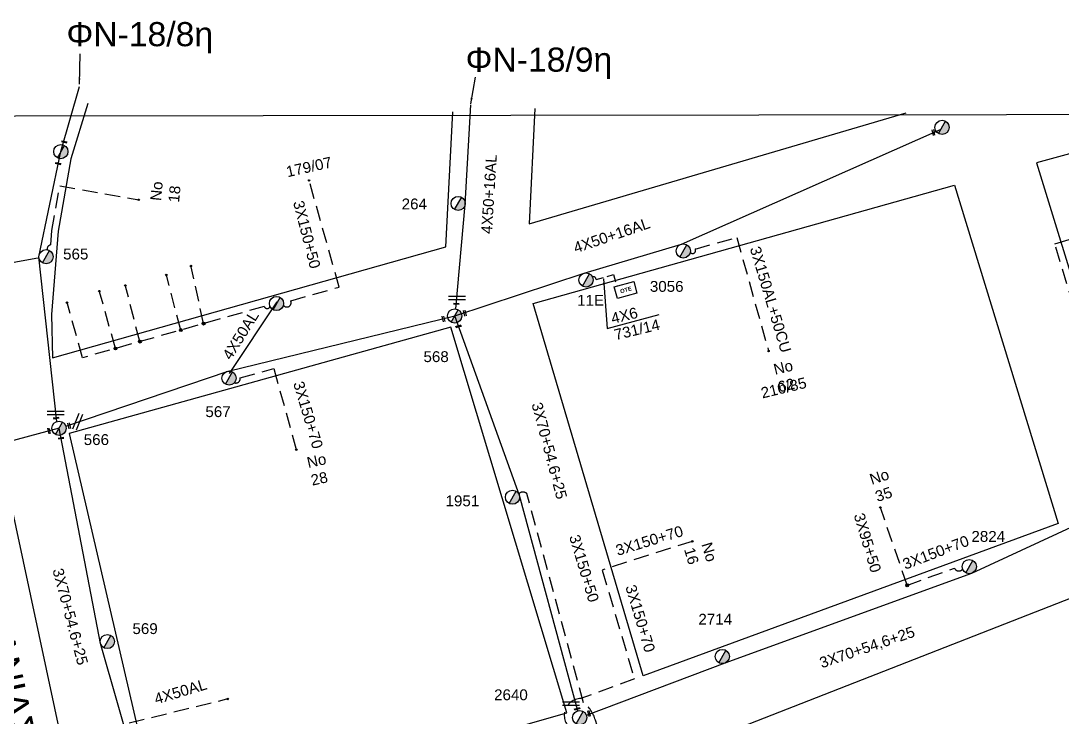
# Model space of a CAD drawing. Header units: millimetres. Extents: x 771 to 3391, y 686 to 1835.
# Drawn here: x 2489.1 to 2661.9, y 1662.5 to 1778.1 of the extents above; entities that cross this region are included whole.
import ezdxf

# ---------------------------------------------------------------- set-up
doc = ezdxf.new("R2010")
doc.units = ezdxf.units.MM
doc.linetypes.add('DASHED', pattern=[19.05, 12.7, -6.35])
for name, color, linetype in [('Pillar OTE', 7, 'Continuous'), ('Άγνωστα', 7, 'Continuous'), ('Γυμνά εναέρια ΧΤ (3Φ)   4x50CU', 7, 'Continuous'), ('Γυμνά εναέρια ΧΤ και ΦΟΠ (3Φ)   4x50+16AL', 7, 'Continuous'), ('Επιγραφές - Σχήματα', 7, 'Continuous'), ('Καλωδια ΧΤ  3X95+50', 7, 'Continuous'), ('Καλώδια ΧΤ   3x150+50CU', 7, 'DASHED'), ('Καλώδια ΧΤ   3x150+70AL', 7, 'DASHED'), ('Καλώδια ΧΤ   3x150AL+50CU', 7, 'DASHED'), ('Μηχανική τομή', 7, 'Continuous'), ('Στύλος ΦΜ', 7, 'Continuous'), ('Στύλος ΦΜ @ 1', 7, 'Continuous'), ('Συνδέσεις', 7, 'Continuous'), ('Συνεστραμμένα ΧΤ   3x70+54.6+25 AL', 7, 'SYN_LINE'), ('Τομή', 7, 'Continuous'), ('Υπόβαθρο ΔΕΗ', 7, 'Continuous'), ('Υπόγεια καλώδια Παροχών ΧΤ   4x50AL', 7, 'DASHED'), ('Υπόγεια καλώδια Παροχών ΧΤ   4x6', 7, 'DASHED')]:
    doc.layers.add(name, color=color, linetype=linetype)
doc.styles.add('arial', font='ARIAL.TTF')
doc.styles.get("Standard").update_dxf_attribs({"font": 'ARIAL.TTF'})
doc.linetypes.add('SYN_LINE', pattern='A,0.5,-0.0001,["/\\/\\/\\/",Standard,S=0.1,R=0,X=0,Y=-0.05],-0.25', length=0.7501)
doc.dimstyles.new('ISO-25', dxfattribs={"dimtxt": 2.5, "dimasz": 2.5, "dimexe": 1.25, "dimexo": 0.625, "dimtad": 1, "dimtxsty": 'Standard', "dimcen": 2.5, "dimadec": 0, "dimazin": 0, "dimtfac": 1, "dimtmove": 0, "dimatfit": 3, "dimfxl": 1, "dimarcsym": 0})

# ---------------------------------------------------------------- blocks, each defined once
blk = doc.blocks.new('ΥΠΑΡΧΩΝ ΤΣΙΜΕΝΤΕΝΙΟΣ ΣΤΥΛΟΣ')
at = {"layer": 'Στύλος ΦΜ'}
blk.add_hatch(color=7, dxfattribs=at).paths.add_polyline_path([(-1.29, -2.28, 0.574793), (2.62, 0, 0.268822), (1.3, 2.27)])
at = {"layer": 'Στύλος ΦΜ', "color": 7}
blk.add_line((-1.29, -2.28), (1.3, 2.27), dxfattribs=at)
blk.add_circle((0, 0), 2.62, dxfattribs=at)
at = {"layer": 'Στύλος ΦΜ', "flags": 4}
for tag, p in [('ΑΡΙΘΜΟΣ', (-4.68, 8.05)), ('ΤΥΠΟΣ', (-4.91, 3.03))]:
    blk.add_attdef(tag, p, '', height=4, dxfattribs=at)
blk = doc.blocks.new('_ΣΥΝΔΕΣΗ')
at = {"layer": 'Συνδέσεις', "linetype": 'SYN_LINE', "ltscale": 40}
blk.add_hatch(color=256, dxfattribs=at).paths.add_polyline_path([(0.5, -0.01, 1), (-0.5, -0.01, 1)])
at = {"layer": 'Συνδέσεις'}
blk.add_circle((0, -0.01), 0.5, dxfattribs=at)
blk = doc.blocks.new('ΜΗΧΑΝΙΚΗ ΤΟΜΗ')
at = {"layer": 'Μηχανική τομή', "ltscale": 40}
for p, q in [((-1.89, 0.78), (1.89, 0.78)), ((1.89, 0), (-1.89, 0))]:
    blk.add_line(p, q, dxfattribs=at)
blk = doc.blocks.new('ΤΟΜΗ')
at = {"layer": 'Τομή', "ltscale": 40}
for p, q in [((-5.68, 0), (5.68, 0)), ((5.68, -2.33), (-5.68, -2.33))]:
    blk.add_line(p, q, dxfattribs=at)
blk = doc.blocks.new('PILLAR ΟΤΕ')
at = {"layer": 'Pillar OTE', "ltscale": 40}
blk.add_lwpolyline([(-3.31, 2.02), (3.39, 2.02), (3.39, -1.99), (-3.31, -1.99)], close=True, dxfattribs=at)
at = {"layer": 'Pillar OTE', "insert": (-1.81, 0.71), "char_height": 1.3575, "width": 109.961, "attachment_point": 1}
blk.add_mtext('{\\fArial|b1|i0|c161|p34;OTE}', dxfattribs=at)

msp = doc.modelspace()

# ---------------------------------------------------------------- linework, layer by layer
at = {"layer": 'Άγνωστα', "color": 6, "linetype": 'DASHED', "ltscale": 0.2}
msp.add_lwpolyline([(2493.50534, 1740.10942, -0.387386384), (2494.1123, 1740.91152), (2494.29329, 1743.27478), (2495.60722, 1750.71262), (2508.71305, 1748.39741)], format="xyb", dxfattribs=at)
at = {"layer": 'Άγνωστα', "color": 6}
msp.add_lwpolyline([(2474.37145, 1735.57085), (2491.65, 1738.70127), (2492.02554, 1738.73359)], dxfattribs=at)
at = {"layer": 'Άγνωστα', "color": 133, "linetype": 'DASHED', "ltscale": 0.2}
for points in [[(2519.4722, 1727.84424), (2517.39808, 1737.27065)], [(2515.68389, 1726.77382), (2513.29315, 1735.90313)], [(2504.86277, 1723.71622), (2502.20984, 1733.1052)], [(2508.86605, 1724.84738), (2506.52599, 1734.04806)]]:
    msp.add_lwpolyline(points, dxfattribs=at)
at = {"layer": 'Γυμνά εναέρια ΧΤ (3Φ)   4x50CU', "color": 133, "linetype": 'Continuous', "ltscale": 0.2}
msp.add_lwpolyline([(2523.7583, 1719.55815), (2531.67562, 1731.44786)], dxfattribs=at)
at = {"layer": 'Γυμνά εναέρια ΧΤ και ΦΟΠ (3Φ)   4x50+16AL', "color": 6, "linetype": 'Continuous', "ltscale": 0.2}
msp.add_lwpolyline([(2495.10906, 1711.59403), (2492.14901, 1738.90711), (2495.79224, 1756.38578), (2498.85724, 1767.21008)], dxfattribs=at)
at = {"layer": 'Γυμνά εναέρια ΧΤ και ΦΟΠ (3Φ)   4x50+16AL', "color": 173, "linetype": 'Continuous', "ltscale": 0.2}
msp.add_lwpolyline([(2561.34222, 1730.27796), (2562.87349, 1747.62403), (2563.81602, 1764.14318)], dxfattribs=at)
at = {"layer": 'Γυμνά εναέρια ΧΤ και ΦΟΠ (3Φ)   4x50+16AL', "color": 133, "linetype": 'Continuous', "ltscale": 0.2}
msp.add_lwpolyline([(2496.6129, 1710.79787), (2523.53371, 1719.96026), (2561.13353, 1729.11795), (2582.60299, 1736.2152), (2598.74615, 1741.03308), (2641.83435, 1760.11714)], dxfattribs=at)
at = {"layer": 'Καλωδια ΧΤ  3X95+50', "color": 1, "linetype": 'DASHED', "ltscale": 0.2}
msp.add_lwpolyline([(2636.22063, 1684.40833), (2631.76, 1697.33291)], dxfattribs=at)
at = {"layer": 'Καλώδια ΧΤ   3x150+50CU', "color": 133, "linetype": 'DASHED', "ltscale": 0.2}
for points in [[(2532.71232, 1730.89413, 0.921521996), (2533.9187, 1731.62999), (2541.97601, 1733.90665), (2536.97571, 1751.6032)], [(2600.21291, 1739.66472, 0.905791748), (2601.04777, 1740.22073), (2607.92536, 1742.14845), (2613.21093, 1723.29096)], [(2530.5028, 1730.67275, -0.688840127), (2529.52802, 1730.68559), (2499.3955, 1722.1714), (2496.81036, 1731.32046)], [(2589.29037, 1624.04365), (2595.6753, 1625.9479), (2594.0156, 1632.11525), (2584.46956, 1662.03075, 0.169638958), (2582.505, 1664.92627), (2573.07706, 1699.64576, 0.419485449), (2571.77688, 1699.57872)]]:
    msp.add_lwpolyline(points, format="xyb", dxfattribs=at)
at = {"layer": 'Καλώδια ΧΤ   3x150+70AL', "color": 6, "linetype": 'DASHED', "ltscale": 0.2}
msp.add_lwpolyline([(2672.92029, 1699.73128, -0.563563775), (2672.81073, 1701.68703), (2660.68481, 1741.07631), (2679.20461, 1746.7776), (2681.3848, 1739.69557)], format="xyb", dxfattribs=at)
at = {"layer": 'Καλώδια ΧΤ   3x150+70AL', "color": 133, "linetype": 'DASHED', "ltscale": 0.2}
msp.add_lwpolyline([(2524.59604, 1718.02686, 0.593643134), (2525.52171, 1718.81521), (2531.10682, 1720.37249), (2534.85432, 1706.93224)], format="xyb", dxfattribs=at)
at = {"layer": 'Καλώδια ΧΤ   3x150+70AL', "color": 62, "linetype": 'DASHED', "ltscale": 0.2}
msp.add_lwpolyline([(2600.55283, 1691.70228), (2585.61413, 1686.94107), (2590.95886, 1668.87383), (2582.08717, 1665.62009, 0.736697965), (2580.55942, 1660.47605)], format="xyb", dxfattribs=at)
at = {"layer": 'Καλώδια ΧΤ   3x150+70AL', "color": 1, "linetype": 'DASHED', "ltscale": 0.2}
msp.add_lwpolyline([(2636.13057, 1684.37555), (2644.04839, 1687.25759, 0.557995276), (2645.41267, 1687.09088)], format="xyb", dxfattribs=at)
at = {"layer": 'Συνεστραμμένα ΧΤ   3x70+54.6+25 AL', "color": 133, "linetype": 'SYN_LINE', "ltscale": 20}
msp.add_lwpolyline([(2581.54631, 1663.57009), (2571.87075, 1699.31819), (2561.13353, 1729.11795)], dxfattribs=at)
at = {"layer": 'Συνεστραμμένα ΧΤ   3x70+54.6+25 AL', "color": 173, "linetype": 'SYN_LINE', "ltscale": 20}
msp.add_lwpolyline([(2511.39723, 1643.27006), (2502.3651, 1674.76524), (2495.48218, 1710.47488), (2442.36801, 1696.15302), (2405.92725, 1684.27451)], dxfattribs=at)
at = {"layer": 'Συνεστραμμένα ΧΤ   3x70+54.6+25 AL', "color": 1, "linetype": 'SYN_LINE', "ltscale": 20}
msp.add_lwpolyline([(2582.97687, 1662.87689), (2606.01621, 1671.51395), (2646.91277, 1686.40007), (2672.40553, 1698.19736)], dxfattribs=at)
at = {"layer": 'Υπόβαθρο ΔΕΗ'}
for points in [[(2500.24753, 1764.36571), (2497.44208, 1755.20103), (2495.31523, 1743.20361), (2494.25371, 1729.34298), (2494.40535, 1722.14757), (2559.63894, 1740.57985), (2560.85211, 1762.99923)], [(2899.29583, 1762.81833), (885.09289, 1760.10556)], [(2574.42739, 1763.51908), (2573.51299, 1744.41399), (2636.04153, 1762.82667)], [(2684.60086, 1761.89858), (2657.65935, 1754.54077), (2674.37057, 1700.25685)], [(2574.13624, 1731.19402), (2644.06828, 1750.79528), (2661.26579, 1694.65921), (2592.41421, 1669.40758), (2574.13624, 1731.19402)], [(2586.4176, 1727.01697), (2595.04139, 1729.3444)], [(2512.38201, 1644.06018), (2579.76628, 1663.22335), (2560.50549, 1727.27225), (2497.16125, 1709.61017), (2512.38201, 1644.06018)], [(2406.33143, 1682.7349), (2485.73196, 1706.22012), (2499.7762, 1640.42795), (2423.50868, 1617.42035), (2406.33143, 1682.7349)], [(2596.29342, 1656.0682), (2664.8806, 1682.88087), (2683.0632, 1623.70465), (2613.95644, 1597.00323), (2596.29342, 1656.0682)]]:
    msp.add_lwpolyline(points, dxfattribs=at)
at = {"layer": 'Υπόγεια καλώδια Παροχών ΧΤ   4x50AL', "color": 62, "ltscale": 0.2}
msp.add_lwpolyline([(2507.14148, 1661.57847), (2507.14148, 1661.57847), (2523.33977, 1665.54663)], dxfattribs=at)
at = {"layer": 'Υπόγεια καλώδια Παροχών ΧΤ   4x6', "color": 133, "linetype": 'DASHED', "ltscale": 0.1}
msp.add_lwpolyline([(2584.00191, 1735.58364, -0.536361853), (2584.59639, 1735.16444), (2587.48506, 1735.9741), (2588.03143, 1734.0248)], format="xyb", dxfattribs=at)

# ---------------------------------------------------------------- block references
at = {"layer": 'Pillar OTE', "xscale": 0.5, "yscale": 0.5, "zscale": 0.5, "rotation": 15.86103877324581}
msp.add_blockref('PILLAR ΟΤΕ', (2589.47778, 1733.40734), dxfattribs=at)
at = {"layer": 'Μηχανική τομή'}
for p, xscale, yscale, zscale, rotation in [((2640.662, 1759.57806), 0.249999999999919, 0.249999999999919, 0.249999999999919, 103.0082125679668), ((2496.33815, 1757.90722), 0.25, 0.25, 0.25, 348.1101648311829), ((2495.31527, 1754.29485), 0.25, 0.25, 0.25, 348.1101648311829), ((2561.40903, 1731.03483), 0.25, 0.25, 0.25, 357.1686760814569), ((2562.90503, 1729.60317), 0.249999999999919, 0.249999999999919, 0.249999999999919, 103.0082125679668), ((2559.36776, 1728.63425), 0.249999999999919, 0.249999999999919, 0.249999999999919, 103.0082125679668), ((2561.78927, 1727.29804), 0.25, 0.25, 0.25, 17.06334341643195), ((2495.03502, 1712.06948), 0.25, 0.25, 0.25, 9.422169304062386), ((2497.25827, 1710.90635), 0.249999999999919, 0.249999999999919, 0.249999999999919, 103.0082125679668), ((2493.91828, 1710.05319), 0.249999999999919, 0.249999999999919, 0.249999999999919, 103.0082125679668), ((2495.83996, 1708.71588), 0.25, 0.25, 0.25, 9.422169304062386), ((2581.49048, 1663.80122), 0.25, 0.25, 0.25, 17.06334341643195), ((2583.52439, 1663.14754), 0.249999999999919, 0.249999999999919, 0.249999999999919, 103.0082125679668)]:
    msp.add_blockref('ΜΗΧΑΝΙΚΗ ΤΟΜΗ', p, dxfattribs=dict(at, xscale=xscale, yscale=yscale, zscale=zscale, rotation=rotation))
at = {"layer": 'Στύλος ΦΜ @ 1', "ltscale": 40, "xscale": 0.4499999999998181, "yscale": 0.4499999999998181, "zscale": 0.4499999999998181}
for p in [(2641.99834, 1760.41005), (2495.78997, 1756.38707), (2531.56839, 1731.17442)]:
    msp.add_blockref('ΥΠΑΡΧΩΝ ΤΣΙΜΕΝΤΕΝΙΟΣ ΣΤΥΛΟΣ', p, dxfattribs=at)
at = {"layer": 'Στύλος ΦΜ @ 1', "ltscale": 40}
ref = msp.add_blockref('ΥΠΑΡΧΩΝ ΤΣΙΜΕΝΤΕΝΙΟΣ ΣΤΥΛΟΣ', (2561.70695, 1747.78621), dxfattribs=dict(at, xscale=0.4499999999998181, yscale=0.4499999999998181, zscale=0.4499999999998181))
ref.add_attrib('ΤΥΠΟΣ', '264', (2552.33724, 1746.8006), dxfattribs={"layer": 'Στύλος ΦΜ', "height": 1.8, "flags": 4})
ref = msp.add_blockref('ΥΠΑΡΧΩΝ ΤΣΙΜΕΝΤΕΝΙΟΣ ΣΤΥΛΟΣ', (2493.32615, 1738.94537), dxfattribs=dict(at, xscale=0.4499999999998181, yscale=0.4499999999998181, zscale=0.4499999999998181))
ref.add_attrib('ΤΥΠΟΣ', '565', (2496.16029, 1738.48598), dxfattribs={"layer": 'Στύλος ΦΜ', "height": 1.8, "flags": 4})
ref = msp.add_blockref('ΥΠΑΡΧΩΝ ΤΣΙΜΕΝΤΕΝΙΟΣ ΣΤΥΛΟΣ', (2599.05836, 1739.89745), dxfattribs=dict(at, xscale=0.4499999999998181, yscale=0.4499999999998181, zscale=0.4499999999998181))
ref.add_attrib('ΤΥΠΟΣ', '3056', (2593.51696, 1733.11597), dxfattribs={"layer": 'Στύλος ΦΜ', "height": 1.8, "flags": 4})
ref = msp.add_blockref('ΥΠΑΡΧΩΝ ΤΣΙΜΕΝΤΕΝΙΟΣ ΣΤΥΛΟΣ', (2582.93483, 1735.08515), dxfattribs=dict(at, xscale=0.4499999999998181, yscale=0.4499999999998181, zscale=0.4499999999998181))
ref.add_attrib('ΑΡΙΘΜΟΣ', '11Ε', (2581.44707, 1730.8166), dxfattribs={"layer": 'Στύλος ΦΜ', "height": 1.8, "flags": 4})
ref = msp.add_blockref('ΥΠΑΡΧΩΝ ΤΣΙΜΕΝΤΕΝΙΟΣ ΣΤΥΛΟΣ', (2561.13126, 1729.11924), dxfattribs=dict(at, xscale=0.4499999999998181, yscale=0.4499999999998181, zscale=0.4499999999998181))
ref.add_attrib('ΤΥΠΟΣ', '568', (2555.95471, 1721.45652), dxfattribs={"layer": 'Στύλος ΦΜ', "height": 1.8, "flags": 4})
ref = msp.add_blockref('ΥΠΑΡΧΩΝ ΤΣΙΜΕΝΤΕΝΙΟΣ ΣΤΥΛΟΣ', (2523.703, 1718.79473), dxfattribs=dict(at, xscale=0.4499999999998181, yscale=0.4499999999998181, zscale=0.4499999999998181))
ref.add_attrib('ΤΥΠΟΣ', '567', (2519.76948, 1712.32909), dxfattribs={"layer": 'Στύλος ΦΜ', "height": 1.8, "flags": 4})
ref = msp.add_blockref('ΥΠΑΡΧΩΝ ΤΣΙΜΕΝΤΕΝΙΟΣ ΣΤΥΛΟΣ', (2495.47992, 1710.47617), dxfattribs=dict(at, xscale=0.4499999999998181, yscale=0.4499999999998181, zscale=0.4499999999998181))
ref.add_attrib('ΤΥΠΟΣ', '566', (2499.58285, 1707.69026), dxfattribs={"layer": 'Στύλος ΦΜ', "height": 1.8, "flags": 4})
ref = msp.add_blockref('ΥΠΑΡΧΩΝ ΤΣΙΜΕΝΤΕΝΙΟΣ ΣΤΥΛΟΣ', (2570.72966, 1699.02655), dxfattribs=dict(at, xscale=0.4499999999998181, yscale=0.4499999999998181, zscale=0.4499999999998181))
ref.add_attrib('ΤΥΠΟΣ', '1951', (2559.61402, 1697.52005), dxfattribs={"layer": 'Στύλος ΦΜ', "height": 1.8, "flags": 4})
ref = msp.add_blockref('ΥΠΑΡΧΩΝ ΤΣΙΜΕΝΤΕΝΙΟΣ ΣΤΥΛΟΣ', (2646.51399, 1687.50828), dxfattribs=dict(at, xscale=0.4499999999998181, yscale=0.4499999999998181, zscale=0.4499999999998181))
ref.add_attrib('ΤΥΠΟΣ', '2824', (2646.86872, 1691.62129), dxfattribs={"layer": 'Στύλος ΦΜ', "height": 1.8, "flags": 4})
ref = msp.add_blockref('ΥΠΑΡΧΩΝ ΤΣΙΜΕΝΤΕΝΙΟΣ ΣΤΥΛΟΣ', (2605.53024, 1672.58679), dxfattribs=dict(at, xscale=0.4499999999998181, yscale=0.4499999999998181, zscale=0.4499999999998181))
ref.add_attrib('ΤΥΠΟΣ', '2714', (2601.56834, 1677.87372), dxfattribs={"layer": 'Στύλος ΦΜ', "height": 1.8, "flags": 4})
ref = msp.add_blockref('ΥΠΑΡΧΩΝ ΤΣΙΜΕΝΤΕΝΙΟΣ ΣΤΥΛΟΣ', (2503.50263, 1675.07048), dxfattribs=dict(at, xscale=0.4499999999998181, yscale=0.4499999999998181, zscale=0.4499999999998181))
ref.add_attrib('ΤΥΠΟΣ', '569', (2507.66604, 1676.3179), dxfattribs={"layer": 'Στύλος ΦΜ', "height": 1.8, "flags": 4})
ref = msp.add_blockref('ΥΠΑΡΧΩΝ ΤΣΙΜΕΝΤΕΝΙΟΣ ΣΤΥΛΟΣ', (2581.88259, 1662.44135), dxfattribs=dict(at, xscale=0.4499999999998181, yscale=0.4499999999998181, zscale=0.4499999999998181))
ref.add_attrib('ΤΥΠΟΣ', '2640', (2567.67125, 1665.33559), dxfattribs={"layer": 'Στύλος ΦΜ', "height": 1.8, "flags": 4})
at = {"layer": 'Συνδέσεις'}
for p, xscale, yscale, zscale in [((2536.97571, 1751.6032), 0.25, 0.25, 0.25), ((2508.71305, 1748.39741), 0.25, 0.25, 0.25), ((2517.3634, 1737.3934), 0.25, 0.25, 0.25), ((2513.28538, 1735.9231), 0.25, 0.25, 0.25), ((2502.17516, 1733.22795), 0.25, 0.25, 0.25), ((2506.49131, 1734.17081), 0.25, 0.25, 0.25), ((2496.81036, 1731.32046), 0.25, 0.25, 0.25), ((2519.4722, 1727.84424), 0.4777242751394019, 0.4777242751394019, 0.4777242751394019), ((2515.68445, 1726.77167), 0.4777242751394019, 0.4777242751394019, 0.4777242751394019), ((2508.91489, 1724.86546), 0.4777242751394019, 0.4777242751394019, 0.4777242751394019), ((2504.86277, 1723.71622), 0.4777242751394019, 0.4777242751394019, 0.4777242751394019), ((2613.21093, 1723.29096), 0.25, 0.25, 0.25), ((2534.85432, 1706.93224), 0.25, 0.25, 0.25), ((2631.76, 1697.33291), 0.25, 0.25, 0.25), ((2600.55283, 1691.70228), 0.25, 0.25, 0.25), ((2636.22063, 1684.40833), 0.4777242751394019, 0.4777242751394019, 0.4777242751394019), ((2523.46555, 1665.55182), 0.25, 0.25, 0.25)]:
    msp.add_blockref('_ΣΥΝΔΕΣΗ', p, dxfattribs=dict(at, xscale=xscale, yscale=yscale, zscale=zscale))
at = {"layer": 'Τομή', "xscale": 0.25, "yscale": 0.25, "zscale": 0.25}
for p in [(2561.5326, 1732.37927), (2494.92522, 1713.29042), (2580.42609, 1665.05053)]:
    msp.add_blockref('ΤΟΜΗ', p, dxfattribs=at)
at = {"layer": 'Τομή', "xscale": 0.2499999999998873, "yscale": 0.2499999999998873, "zscale": 0.2499999999998873, "rotation": 248.1909067709115}
msp.add_blockref('ΤΟΜΗ', (2498.86305, 1711.4542), dxfattribs=at)

# ---------------------------------------------------------------- texts
at = {"ltscale": 40, "insert": (2483.66949, 1696.28002), "char_height": 4, "width": 67.4273804, "attachment_point": 1, "rotation": 282.2564646, "style": 'arial'}
msp.add_mtext('{\\H1.083x;EYPYTANIAΣ}', dxfattribs=at)
at = {"layer": 'Άγνωστα', "color": 7, "char_height": 1.8, "attachment_point": 1}
for s, gutter_width, insert, rotation in [('179/07', 1.83039, (2533.00163, 1753.88388), 12.6341105), ('3X150+50', 12.5, (2536.04399, 1748.44452), 284.3995949), ('4Χ6', 1.78648, (2586.89774, 1729.53415), 13.5948033), ('731/14', 1.78648, (2587.42151, 1726.82181), 13.5948033), ('3X150+70', 12.5, (2536.04033, 1718.4686), 286.6108582), ('210/85', 1.78648, (2611.77288, 1717.16272), 13.5948033), ('3X70+54.6+25', 12.5, (2575.60494, 1714.95564), 284.8225658), ('3X95+50', 12.5, (2629.05213, 1696.58354), 286.6108582), ('3X150+70', 12.5, (2587.65135, 1691.01175), 16.8703485), ('3X150+50', 12.5, (2581.82697, 1693.00642), 286.6108582), ('3X150+70', 12.5, (2635.23592, 1688.6708), 20.730602), ('3X70+54.6+25', 12.5, (2496.12489, 1687.42217), 284.8225658), ('3X150+70', 12.5, (2591.15238, 1684.68274), 286.6108582), ('3X70+54,6+25', 12.5, (2621.46231, 1672.32773), 18.8177806)]:
    msp.add_mtext_dynamic_manual_height_columns(s, width=1.8, gutter_width=gutter_width, heights=[0.04535], dxfattribs=dict(at, insert=insert, rotation=rotation))
at = {"layer": 'Άγνωστα', "color": 7}
note = msp.add_mtext_dynamic_manual_height_columns('No ', width=1.8, gutter_width=1.6107, heights=[0.04535, 0], dxfattribs=dict(at, insert=(2510.28991, 1744.93052), char_height=1.8, attachment_point=1, rotation=84.5481128))
for column, words in zip(note.columns.linked_columns, ['18']):
    column.text = words
note = msp.add_mtext_dynamic_manual_height_columns('No ', width=1.8, gutter_width=1.78648, heights=[0.04535, 0], dxfattribs=dict(at, insert=(2610.38067, 1720.23846), char_height=1.8, attachment_point=1, rotation=13.5948033))
for column, words in zip(note.columns.linked_columns, ['62']):
    column.text = words
note = msp.add_mtext_dynamic_manual_height_columns('No ', width=1.8, gutter_width=1.83039, heights=[0.04535, 0], dxfattribs=dict(at, insert=(2532.90242, 1704.82627), char_height=1.8, attachment_point=1, rotation=12.6341105))
for column, words in zip(note.columns.linked_columns, ['28']):
    column.text = words
note = msp.add_mtext_dynamic_manual_height_columns('No ', width=1.8, gutter_width=1.94871, heights=[0.04535, 0], dxfattribs=dict(at, insert=(2626.21069, 1701.63587), char_height=1.8, attachment_point=1, rotation=17.9763377))
for column, words in zip(note.columns.linked_columns, ['35']):
    column.text = words
note = msp.add_mtext_dynamic_manual_height_columns('No ', width=1.8, gutter_width=1.6107, heights=[0.04535, 0], dxfattribs=dict(at, insert=(2602.79846, 1695.00333), char_height=1.8, attachment_point=1, rotation=286.6108582))
for column, words in zip(note.columns.linked_columns, ['16']):
    column.text = words
at = {"layer": 'Γυμνά εναέρια ΧΤ και ΦΟΠ (3Φ)   4x50+16AL', "color": 7, "char_height": 1.8, "attachment_point": 1}
for insert, rotation in [((2565.51552, 1742.80062), 86.4336391), ((2580.6313, 1741.20733), 18.8177806)]:
    msp.add_mtext_dynamic_manual_height_columns('4X50+16AL', width=1.8, gutter_width=12.5, heights=[0.04535], dxfattribs=dict(at, insert=insert, rotation=rotation))
at = {"layer": 'Επιγραφές - Σχήματα', "ltscale": 0.2, "char_height": 4, "width": 19.6718533, "attachment_point": 1}
for s, insert in [('ΦΝ-18/8η', (2496.71361, 1777.88278)), ('ΦΝ-18/9η', (2562.93833, 1773.65654))]:
    msp.add_mtext(s, dxfattribs=dict(at, insert=insert))
at = {"layer": 'Καλώδια ΧΤ   3x150AL+50CU', "color": 7, "insert": (2611.81172, 1740.83968), "char_height": 1.8, "attachment_point": 1, "rotation": 286.6108582}
msp.add_mtext_dynamic_manual_height_columns('3X150AL+50CU', width=1.8, gutter_width=12.5, heights=[0.04535], dxfattribs=at)
at = {"layer": 'Υπόγεια καλώδια Παροχών ΧΤ   4x50AL', "color": 7, "char_height": 1.8, "attachment_point": 1}
for insert, rotation in [((2522.47097, 1722.61868), 58.0248873), ((2511.08769, 1666.36118), 16.6108582)]:
    msp.add_mtext_dynamic_manual_height_columns('4X50AL', width=1.8, gutter_width=12.5, heights=[0.04535], dxfattribs=dict(at, insert=insert, rotation=rotation))

# ---------------------------------------------------------------- leaders
at = {"layer": 'Επιγραφές - Σχήματα', "ltscale": 40}
for points in [[(2498.85321, 1767.56969), (2498.96601, 1772.61268)], [(2563.79385, 1764.31438), (2564.56415, 1768.76502)], [(2585.82681, 1735.2895), (2586.4176, 1727.01697)]]:
    msp.add_leader(points, dimstyle='ISO-25', override={"dimasz": 1, "dimtad": 0}, dxfattribs=at)

doc.saveas('drawing.dxf')
